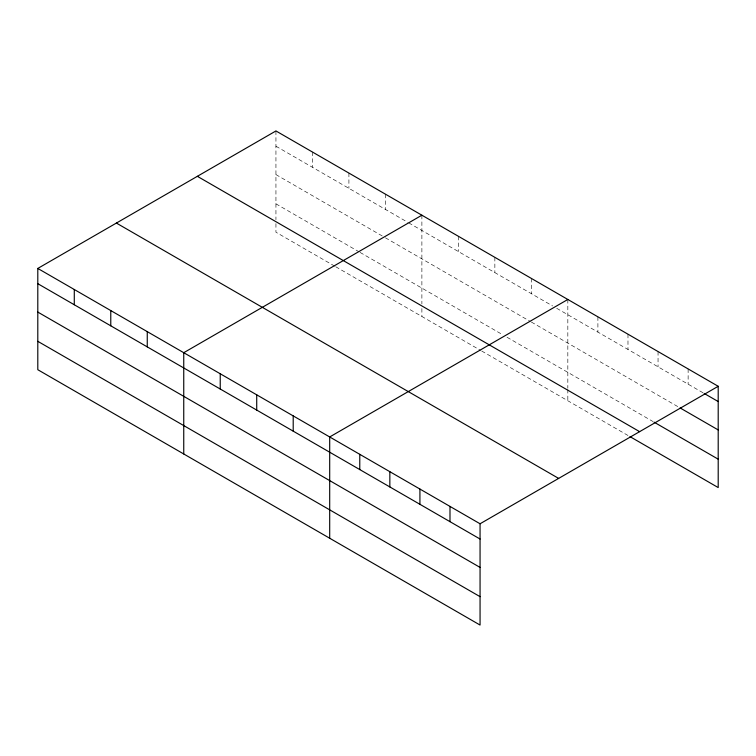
<?xml version="1.0" encoding="UTF-8"?>
<svg xmlns="http://www.w3.org/2000/svg" width="756" height="756" viewBox="0 0 756 756"><rect width="100%" height="100%" fill="white"/><g stroke="black" fill="none" stroke-linecap="round" stroke-linejoin="round"><path stroke-width="0.57" stroke-dasharray="3.78 2.83" d="M275.94 146.21L407.692 222.273M408.703 222.859L552.627 305.953M556.681 308.297L703.165 392.865M275.94 174.589L382.356 236.033M385.399 237.79L530.334 321.47M531.345 322.047L679.105 407.361M275.94 203.836L359.043 251.824M360.054 252.41L502.967 334.908M507.021 337.252L653.042 421.555M334.719 266.159L275.94 232.224L275.94 220.875M335.73 266.745L480.665 350.425M481.685 351.011L627.981 435.475M688.13 368.928L688.13 384.18M658.051 351.559L658.051 366.821M627.981 334.199L627.981 349.461M597.902 316.84L597.902 332.092M567.832 299.47L567.832 388.263M567.832 389.397L567.832 400.746M531.345 278.406L531.345 293.668M494.859 257.342L494.859 272.595M458.372 236.278L458.372 251.531M421.886 215.214L421.886 303.997M421.886 308.542L421.886 316.49M385.399 194.15L385.399 209.403M348.913 173.077L348.913 188.339M312.426 152.013L312.426 167.274M275.94 130.949L275.94 219.731"/><path stroke-width="1.13" d="M37.8 268.437L480.06 523.776L480.06 625.051L37.8 369.712L37.8 268.437L275.94 130.949L718.2 386.288L718.2 487.563L629.984 436.628M421.886 215.214L183.746 352.702L183.746 453.969M567.832 299.47L329.692 436.959L329.692 538.234M480.06 523.776L718.2 386.288M704.167 393.441L718.2 401.549M680.107 407.938L718.2 429.928M654.044 422.141L718.2 459.175M197.354 176.318L639.614 431.657M116.386 223.067L558.646 478.406M37.8 283.689L480.06 539.028M37.8 312.077L480.06 567.416M37.8 341.325L480.06 596.664M449.99 506.416L449.99 521.668M419.92 489.047L419.92 504.309M389.841 471.687L389.841 486.94M359.771 454.328L359.771 469.58M293.205 415.894L293.205 431.156M256.719 394.83L256.719 410.083M220.232 373.766L220.232 389.019M147.259 331.629L147.259 346.891M110.773 310.565L110.773 325.827M74.286 289.501L74.286 304.762"/></g></svg>
